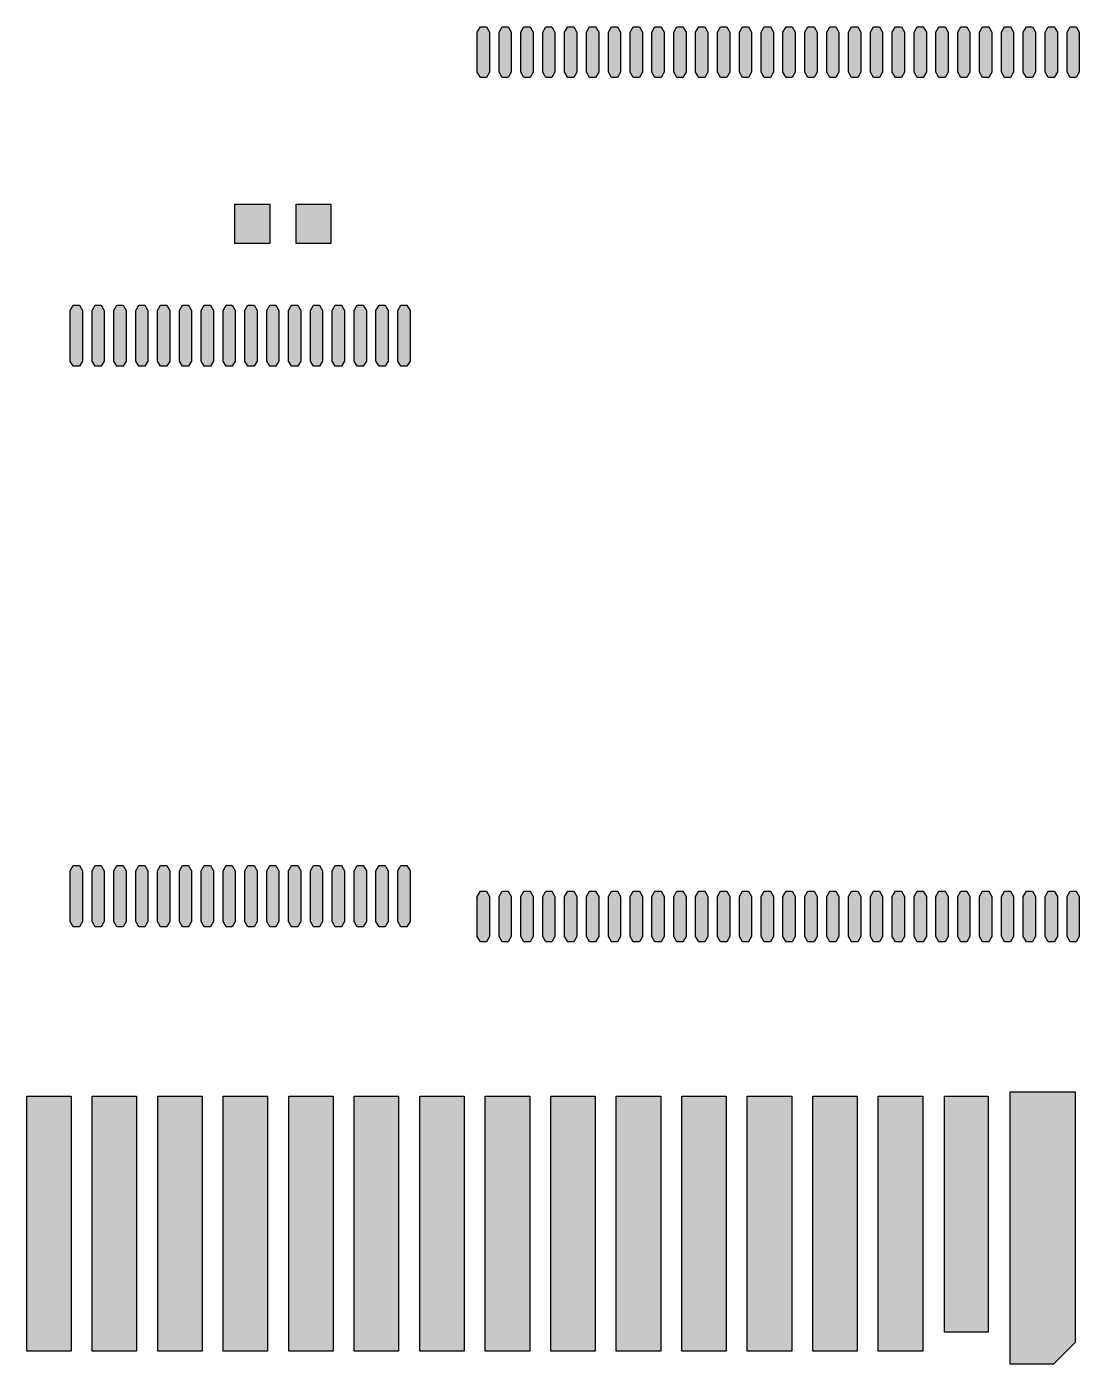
# Model space of a CAD drawing. Header units: millimetres. Extents: x -24.2 to 24.4, y 0.3 to 31.
# Drawn here: x 0.32 to 24.41, y 0.33 to 30.97 of the extents above; entities that cross this region are included whole.
import ezdxf

# ---------------------------------------------------------------- set-up
doc = ezdxf.new("R2010")
doc.units = ezdxf.units.MM
doc.header["$MEASUREMENT"] = 0
doc.layers.add('Top-Layer', color=7, linetype='Continuous', true_color=0xff0000)

msp = doc.modelspace()

# ---------------------------------------------------------------- hatches: boundary and pattern name
at = {"layer": 'Top-Layer'}
for points in [[(10.63, 30.849), (10.7, 30.97), (10.84, 30.97), (10.91, 30.849), (10.91, 29.93), (10.84, 29.809), (10.7, 29.809), (10.63, 29.93)], [(11.128, 30.849), (11.198, 30.97), (11.338, 30.97), (11.407, 30.849), (11.407, 29.93), (11.338, 29.809), (11.198, 29.809), (11.128, 29.93)], [(11.628, 30.849), (11.698, 30.97), (11.838, 30.97), (11.908, 30.849), (11.908, 29.93), (11.838, 29.809), (11.698, 29.809), (11.628, 29.93)], [(12.129, 30.849), (12.199, 30.97), (12.338, 30.97), (12.408, 30.849), (12.408, 29.93), (12.338, 29.809), (12.199, 29.809), (12.129, 29.93)], [(12.629, 30.849), (12.699, 30.97), (12.839, 30.97), (12.908, 30.849), (12.908, 29.93), (12.839, 29.809), (12.699, 29.809), (12.629, 29.93)], [(13.129, 30.849), (13.199, 30.97), (13.339, 30.97), (13.409, 30.849), (13.409, 29.93), (13.339, 29.809), (13.199, 29.809), (13.129, 29.93)], [(13.63, 30.849), (13.7, 30.97), (13.839, 30.97), (13.909, 30.849), (13.909, 29.93), (13.839, 29.809), (13.7, 29.809), (13.63, 29.93)], [(14.13, 30.849), (14.2, 30.97), (14.34, 30.97), (14.41, 30.849), (14.41, 29.93), (14.34, 29.809), (14.2, 29.809), (14.13, 29.93)], [(14.628, 30.849), (14.698, 30.97), (14.838, 30.97), (14.907, 30.849), (14.907, 29.93), (14.838, 29.809), (14.698, 29.809), (14.628, 29.93)], [(15.128, 30.849), (15.198, 30.97), (15.338, 30.97), (15.408, 30.849), (15.408, 29.93), (15.338, 29.809), (15.198, 29.809), (15.128, 29.93)], [(15.629, 30.849), (15.699, 30.97), (15.838, 30.97), (15.908, 30.849), (15.908, 29.93), (15.838, 29.809), (15.699, 29.809), (15.629, 29.93)], [(16.129, 30.849), (16.199, 30.97), (16.339, 30.97), (16.409, 30.849), (16.409, 29.93), (16.339, 29.809), (16.199, 29.809), (16.129, 29.93)], [(16.63, 30.849), (16.699, 30.97), (16.839, 30.97), (16.909, 30.849), (16.909, 29.93), (16.839, 29.809), (16.699, 29.809), (16.63, 29.93)], [(17.13, 30.849), (17.2, 30.97), (17.34, 30.97), (17.409, 30.849), (17.409, 29.93), (17.34, 29.809), (17.2, 29.809), (17.13, 29.93)], [(17.628, 30.849), (17.698, 30.97), (17.837, 30.97), (17.907, 30.849), (17.907, 29.93), (17.837, 29.809), (17.698, 29.809), (17.628, 29.93)], [(18.128, 30.849), (18.198, 30.97), (18.338, 30.97), (18.408, 30.849), (18.408, 29.93), (18.338, 29.809), (18.198, 29.809), (18.128, 29.93)], [(18.629, 30.849), (18.698, 30.97), (18.838, 30.97), (18.908, 30.849), (18.908, 29.93), (18.838, 29.809), (18.698, 29.809), (18.629, 29.93)], [(19.129, 30.849), (19.199, 30.97), (19.339, 30.97), (19.408, 30.849), (19.408, 29.93), (19.339, 29.809), (19.199, 29.809), (19.129, 29.93)], [(19.629, 30.849), (19.699, 30.97), (19.839, 30.97), (19.909, 30.849), (19.909, 29.93), (19.839, 29.809), (19.699, 29.809), (19.629, 29.93)], [(20.13, 30.849), (20.2, 30.97), (20.339, 30.97), (20.409, 30.849), (20.409, 29.93), (20.339, 29.809), (20.2, 29.809), (20.13, 29.93)], [(20.63, 30.849), (20.7, 30.97), (20.84, 30.97), (20.91, 30.849), (20.91, 29.93), (20.84, 29.809), (20.7, 29.809), (20.63, 29.93)], [(21.128, 30.849), (21.198, 30.97), (21.338, 30.97), (21.407, 30.849), (21.407, 29.93), (21.338, 29.809), (21.198, 29.809), (21.128, 29.93)], [(21.628, 30.849), (21.698, 30.97), (21.838, 30.97), (21.908, 30.849), (21.908, 29.93), (21.838, 29.809), (21.698, 29.809), (21.628, 29.93)], [(22.129, 30.849), (22.199, 30.97), (22.338, 30.97), (22.408, 30.849), (22.408, 29.93), (22.338, 29.809), (22.199, 29.809), (22.129, 29.93)], [(22.629, 30.849), (22.699, 30.97), (22.839, 30.97), (22.908, 30.849), (22.908, 29.93), (22.839, 29.809), (22.699, 29.809), (22.629, 29.93)], [(23.129, 30.849), (23.199, 30.97), (23.339, 30.97), (23.409, 30.849), (23.409, 29.93), (23.339, 29.809), (23.199, 29.809), (23.129, 29.93)], [(23.63, 30.849), (23.7, 30.97), (23.839, 30.97), (23.909, 30.849), (23.909, 29.93), (23.839, 29.809), (23.7, 29.809), (23.63, 29.93)], [(24.13, 30.849), (24.2, 30.97), (24.34, 30.97), (24.41, 30.849), (24.41, 29.93), (24.34, 29.809), (24.2, 29.809), (24.13, 29.93)], [(5.88, 26.903), (5.88, 26.003), (5.08, 26.003), (5.08, 26.903)], [(7.28, 26.903), (7.28, 26.003), (6.48, 26.003), (6.48, 26.903)], [(1.31, 24.472), (1.38, 24.593), (1.52, 24.593), (1.59, 24.472), (1.59, 23.312), (1.52, 23.191), (1.38, 23.191), (1.31, 23.312)], [(1.81, 24.472), (1.88, 24.593), (2.02, 24.593), (2.09, 24.472), (2.09, 23.312), (2.02, 23.191), (1.88, 23.191), (1.81, 23.312)], [(2.31, 24.472), (2.38, 24.593), (2.52, 24.593), (2.59, 24.472), (2.59, 23.312), (2.52, 23.191), (2.38, 23.191), (2.31, 23.312)], [(2.81, 24.472), (2.88, 24.593), (3.02, 24.593), (3.09, 24.472), (3.09, 23.312), (3.02, 23.191), (2.88, 23.191), (2.81, 23.312)], [(3.31, 24.472), (3.38, 24.593), (3.52, 24.593), (3.59, 24.472), (3.59, 23.312), (3.52, 23.191), (3.38, 23.191), (3.31, 23.312)], [(3.81, 24.472), (3.88, 24.593), (4.02, 24.593), (4.09, 24.472), (4.09, 23.312), (4.02, 23.191), (3.88, 23.191), (3.81, 23.312)], [(4.31, 24.472), (4.38, 24.593), (4.52, 24.593), (4.59, 24.472), (4.59, 23.312), (4.52, 23.191), (4.38, 23.191), (4.31, 23.312)], [(4.81, 24.472), (4.88, 24.593), (5.02, 24.593), (5.09, 24.472), (5.09, 23.312), (5.02, 23.191), (4.88, 23.191), (4.81, 23.312)], [(5.31, 24.472), (5.38, 24.593), (5.52, 24.593), (5.59, 24.472), (5.59, 23.312), (5.52, 23.191), (5.38, 23.191), (5.31, 23.312)], [(5.81, 24.472), (5.88, 24.593), (6.02, 24.593), (6.09, 24.472), (6.09, 23.312), (6.02, 23.191), (5.88, 23.191), (5.81, 23.312)], [(6.31, 24.472), (6.38, 24.593), (6.52, 24.593), (6.59, 24.472), (6.59, 23.312), (6.52, 23.191), (6.38, 23.191), (6.31, 23.312)], [(6.81, 24.472), (6.88, 24.593), (7.02, 24.593), (7.09, 24.472), (7.09, 23.312), (7.02, 23.191), (6.88, 23.191), (6.81, 23.312)], [(7.31, 24.472), (7.38, 24.593), (7.52, 24.593), (7.59, 24.472), (7.59, 23.312), (7.52, 23.191), (7.38, 23.191), (7.31, 23.312)], [(7.81, 24.472), (7.88, 24.593), (8.02, 24.593), (8.09, 24.472), (8.09, 23.312), (8.02, 23.191), (7.88, 23.191), (7.81, 23.312)], [(8.31, 24.472), (8.38, 24.593), (8.52, 24.593), (8.59, 24.472), (8.59, 23.312), (8.52, 23.191), (8.38, 23.191), (8.31, 23.312)], [(8.81, 24.472), (8.88, 24.593), (9.02, 24.593), (9.09, 24.472), (9.09, 23.312), (9.02, 23.191), (8.88, 23.191), (8.81, 23.312)], [(1.31, 11.632), (1.38, 11.753), (1.52, 11.753), (1.59, 11.632), (1.59, 10.472), (1.52, 10.351), (1.38, 10.351), (1.31, 10.472)], [(1.81, 11.632), (1.88, 11.753), (2.02, 11.753), (2.09, 11.632), (2.09, 10.472), (2.02, 10.351), (1.88, 10.351), (1.81, 10.472)], [(2.31, 11.632), (2.38, 11.753), (2.52, 11.753), (2.59, 11.632), (2.59, 10.472), (2.52, 10.351), (2.38, 10.351), (2.31, 10.472)], [(2.81, 11.632), (2.88, 11.753), (3.02, 11.753), (3.09, 11.632), (3.09, 10.472), (3.02, 10.351), (2.88, 10.351), (2.81, 10.472)], [(3.31, 11.632), (3.38, 11.753), (3.52, 11.753), (3.59, 11.632), (3.59, 10.472), (3.52, 10.351), (3.38, 10.351), (3.31, 10.472)], [(3.81, 11.632), (3.88, 11.753), (4.02, 11.753), (4.09, 11.632), (4.09, 10.472), (4.02, 10.351), (3.88, 10.351), (3.81, 10.472)], [(4.31, 11.632), (4.38, 11.753), (4.52, 11.753), (4.59, 11.632), (4.59, 10.472), (4.52, 10.351), (4.38, 10.351), (4.31, 10.472)], [(4.81, 11.632), (4.88, 11.753), (5.02, 11.753), (5.09, 11.632), (5.09, 10.472), (5.02, 10.351), (4.88, 10.351), (4.81, 10.472)], [(5.31, 11.632), (5.38, 11.753), (5.52, 11.753), (5.59, 11.632), (5.59, 10.472), (5.52, 10.351), (5.38, 10.351), (5.31, 10.472)], [(5.81, 11.632), (5.88, 11.753), (6.02, 11.753), (6.09, 11.632), (6.09, 10.472), (6.02, 10.351), (5.88, 10.351), (5.81, 10.472)], [(6.31, 11.632), (6.38, 11.753), (6.52, 11.753), (6.59, 11.632), (6.59, 10.472), (6.52, 10.351), (6.38, 10.351), (6.31, 10.472)], [(6.81, 11.632), (6.88, 11.753), (7.02, 11.753), (7.09, 11.632), (7.09, 10.472), (7.02, 10.351), (6.88, 10.351), (6.81, 10.472)], [(7.31, 11.632), (7.38, 11.753), (7.52, 11.753), (7.59, 11.632), (7.59, 10.472), (7.52, 10.351), (7.38, 10.351), (7.31, 10.472)], [(7.81, 11.632), (7.88, 11.753), (8.02, 11.753), (8.09, 11.632), (8.09, 10.472), (8.02, 10.351), (7.88, 10.351), (7.81, 10.472)], [(8.31, 11.632), (8.38, 11.753), (8.52, 11.753), (8.59, 11.632), (8.59, 10.472), (8.52, 10.351), (8.38, 10.351), (8.31, 10.472)], [(8.81, 11.632), (8.88, 11.753), (9.02, 11.753), (9.09, 11.632), (9.09, 10.472), (9.02, 10.351), (8.88, 10.351), (8.81, 10.472)], [(10.63, 11.047), (10.7, 11.168), (10.84, 11.168), (10.91, 11.047), (10.91, 10.128), (10.84, 10.007), (10.7, 10.007), (10.63, 10.128)], [(11.128, 11.047), (11.198, 11.168), (11.338, 11.168), (11.407, 11.047), (11.407, 10.128), (11.338, 10.007), (11.198, 10.007), (11.128, 10.128)], [(11.628, 11.047), (11.698, 11.168), (11.838, 11.168), (11.908, 11.047), (11.908, 10.128), (11.838, 10.007), (11.698, 10.007), (11.628, 10.128)], [(12.129, 11.047), (12.199, 11.168), (12.338, 11.168), (12.408, 11.047), (12.408, 10.128), (12.338, 10.007), (12.199, 10.007), (12.129, 10.128)], [(12.629, 11.047), (12.699, 11.168), (12.839, 11.168), (12.908, 11.047), (12.908, 10.128), (12.839, 10.007), (12.699, 10.007), (12.629, 10.128)], [(13.129, 11.047), (13.199, 11.168), (13.339, 11.168), (13.409, 11.047), (13.409, 10.128), (13.339, 10.007), (13.199, 10.007), (13.129, 10.128)], [(13.63, 11.047), (13.7, 11.168), (13.839, 11.168), (13.909, 11.047), (13.909, 10.128), (13.839, 10.007), (13.7, 10.007), (13.63, 10.128)], [(14.13, 11.047), (14.2, 11.168), (14.34, 11.168), (14.41, 11.047), (14.41, 10.128), (14.34, 10.007), (14.2, 10.007), (14.13, 10.128)], [(14.628, 11.047), (14.698, 11.168), (14.838, 11.168), (14.907, 11.047), (14.907, 10.128), (14.838, 10.007), (14.698, 10.007), (14.628, 10.128)], [(15.128, 11.047), (15.198, 11.168), (15.338, 11.168), (15.408, 11.047), (15.408, 10.128), (15.338, 10.007), (15.198, 10.007), (15.128, 10.128)], [(15.629, 11.047), (15.699, 11.168), (15.838, 11.168), (15.908, 11.047), (15.908, 10.128), (15.838, 10.007), (15.699, 10.007), (15.629, 10.128)], [(16.129, 11.047), (16.199, 11.168), (16.339, 11.168), (16.409, 11.047), (16.409, 10.128), (16.339, 10.007), (16.199, 10.007), (16.129, 10.128)], [(16.63, 11.047), (16.699, 11.168), (16.839, 11.168), (16.909, 11.047), (16.909, 10.128), (16.839, 10.007), (16.699, 10.007), (16.63, 10.128)], [(17.13, 11.047), (17.2, 11.168), (17.34, 11.168), (17.409, 11.047), (17.409, 10.128), (17.34, 10.007), (17.2, 10.007), (17.13, 10.128)], [(17.628, 11.047), (17.698, 11.168), (17.837, 11.168), (17.907, 11.047), (17.907, 10.128), (17.837, 10.007), (17.698, 10.007), (17.628, 10.128)], [(18.128, 11.047), (18.198, 11.168), (18.338, 11.168), (18.408, 11.047), (18.408, 10.128), (18.338, 10.007), (18.198, 10.007), (18.128, 10.128)], [(18.629, 11.047), (18.698, 11.168), (18.838, 11.168), (18.908, 11.047), (18.908, 10.128), (18.838, 10.007), (18.698, 10.007), (18.629, 10.128)], [(19.129, 11.047), (19.199, 11.168), (19.339, 11.168), (19.408, 11.047), (19.408, 10.128), (19.339, 10.007), (19.199, 10.007), (19.129, 10.128)], [(19.629, 11.047), (19.699, 11.168), (19.839, 11.168), (19.909, 11.047), (19.909, 10.128), (19.839, 10.007), (19.699, 10.007), (19.629, 10.128)], [(20.13, 11.047), (20.2, 11.168), (20.339, 11.168), (20.409, 11.047), (20.409, 10.128), (20.339, 10.007), (20.2, 10.007), (20.13, 10.128)], [(20.63, 11.047), (20.7, 11.168), (20.84, 11.168), (20.91, 11.047), (20.91, 10.128), (20.84, 10.007), (20.7, 10.007), (20.63, 10.128)], [(21.128, 11.047), (21.198, 11.168), (21.338, 11.168), (21.407, 11.047), (21.407, 10.128), (21.338, 10.007), (21.198, 10.007), (21.128, 10.128)], [(21.628, 11.047), (21.698, 11.168), (21.838, 11.168), (21.908, 11.047), (21.908, 10.128), (21.838, 10.007), (21.698, 10.007), (21.628, 10.128)], [(22.129, 11.047), (22.199, 11.168), (22.338, 11.168), (22.408, 11.047), (22.408, 10.128), (22.338, 10.007), (22.199, 10.007), (22.129, 10.128)], [(22.629, 11.047), (22.699, 11.168), (22.839, 11.168), (22.908, 11.047), (22.908, 10.128), (22.839, 10.007), (22.699, 10.007), (22.629, 10.128)], [(23.129, 11.047), (23.199, 11.168), (23.339, 11.168), (23.409, 11.047), (23.409, 10.128), (23.339, 10.007), (23.199, 10.007), (23.129, 10.128)], [(23.63, 11.047), (23.7, 11.168), (23.839, 11.168), (23.909, 11.047), (23.909, 10.128), (23.839, 10.007), (23.7, 10.007), (23.63, 10.128)], [(24.13, 11.047), (24.2, 11.168), (24.34, 11.168), (24.41, 11.047), (24.41, 10.128), (24.34, 10.007), (24.2, 10.007), (24.13, 10.128)], [(0.317, 0.634), (0.317, 6.476), (1.333, 6.476), (1.333, 0.634)], [(1.816, 0.634), (1.816, 6.476), (2.832, 6.476), (2.832, 0.634)], [(3.316, 0.634), (3.316, 6.476), (4.332, 6.476), (4.332, 0.634)], [(4.815, 0.634), (4.815, 6.476), (5.831, 6.476), (5.831, 0.634)], [(6.315, 0.634), (6.315, 6.476), (7.331, 6.476), (7.331, 0.634)], [(7.814, 0.634), (7.814, 6.476), (8.83, 6.476), (8.83, 0.634)], [(9.314, 0.634), (9.314, 6.476), (10.33, 6.476), (10.33, 0.634)], [(10.813, 0.634), (10.813, 6.476), (11.829, 6.476), (11.829, 0.634)], [(12.313, 0.634), (12.313, 6.476), (13.329, 6.476), (13.329, 0.634)], [(13.812, 0.634), (13.812, 6.476), (14.828, 6.476), (14.828, 0.634)], [(15.312, 0.634), (15.312, 6.476), (16.328, 6.476), (16.328, 0.634)], [(16.811, 0.634), (16.811, 6.476), (17.827, 6.476), (17.827, 0.634)], [(18.311, 0.634), (18.311, 6.476), (19.327, 6.476), (19.327, 0.634)], [(19.81, 0.634), (19.81, 6.476), (20.826, 6.476), (20.826, 0.634)], [(21.325, 1.069), (21.325, 6.476), (22.326, 6.476), (22.326, 1.069)], [(24.317, 0.831), (23.817, 0.331), (22.826, 0.331), (22.826, 6.57), (24.317, 6.57)]]:
    msp.add_hatch(color=256, dxfattribs=at).paths.add_polyline_path(points)

# ---------------------------------------------------------------- linework, layer by layer
for points in [[(10.63, 30.849), (10.7, 30.97), (10.84, 30.97), (10.91, 30.849), (10.91, 29.93), (10.84, 29.809), (10.7, 29.809), (10.63, 29.93)], [(11.128, 30.849), (11.198, 30.97), (11.338, 30.97), (11.407, 30.849), (11.407, 29.93), (11.338, 29.809), (11.198, 29.809), (11.128, 29.93)], [(11.628, 30.849), (11.698, 30.97), (11.838, 30.97), (11.908, 30.849), (11.908, 29.93), (11.838, 29.809), (11.698, 29.809), (11.628, 29.93)], [(12.129, 30.849), (12.199, 30.97), (12.338, 30.97), (12.408, 30.849), (12.408, 29.93), (12.338, 29.809), (12.199, 29.809), (12.129, 29.93)], [(12.629, 30.849), (12.699, 30.97), (12.839, 30.97), (12.908, 30.849), (12.908, 29.93), (12.839, 29.809), (12.699, 29.809), (12.629, 29.93)], [(13.129, 30.849), (13.199, 30.97), (13.339, 30.97), (13.409, 30.849), (13.409, 29.93), (13.339, 29.809), (13.199, 29.809), (13.129, 29.93)], [(13.63, 30.849), (13.7, 30.97), (13.839, 30.97), (13.909, 30.849), (13.909, 29.93), (13.839, 29.809), (13.7, 29.809), (13.63, 29.93)], [(14.13, 30.849), (14.2, 30.97), (14.34, 30.97), (14.41, 30.849), (14.41, 29.93), (14.34, 29.809), (14.2, 29.809), (14.13, 29.93)], [(14.628, 30.849), (14.698, 30.97), (14.838, 30.97), (14.907, 30.849), (14.907, 29.93), (14.838, 29.809), (14.698, 29.809), (14.628, 29.93)], [(15.128, 30.849), (15.198, 30.97), (15.338, 30.97), (15.408, 30.849), (15.408, 29.93), (15.338, 29.809), (15.198, 29.809), (15.128, 29.93)], [(15.629, 30.849), (15.699, 30.97), (15.838, 30.97), (15.908, 30.849), (15.908, 29.93), (15.838, 29.809), (15.699, 29.809), (15.629, 29.93)], [(16.129, 30.849), (16.199, 30.97), (16.339, 30.97), (16.409, 30.849), (16.409, 29.93), (16.339, 29.809), (16.199, 29.809), (16.129, 29.93)], [(16.63, 30.849), (16.699, 30.97), (16.839, 30.97), (16.909, 30.849), (16.909, 29.93), (16.839, 29.809), (16.699, 29.809), (16.63, 29.93)], [(17.13, 30.849), (17.2, 30.97), (17.34, 30.97), (17.409, 30.849), (17.409, 29.93), (17.34, 29.809), (17.2, 29.809), (17.13, 29.93)], [(17.628, 30.849), (17.698, 30.97), (17.837, 30.97), (17.907, 30.849), (17.907, 29.93), (17.837, 29.809), (17.698, 29.809), (17.628, 29.93)], [(18.128, 30.849), (18.198, 30.97), (18.338, 30.97), (18.408, 30.849), (18.408, 29.93), (18.338, 29.809), (18.198, 29.809), (18.128, 29.93)], [(18.629, 30.849), (18.698, 30.97), (18.838, 30.97), (18.908, 30.849), (18.908, 29.93), (18.838, 29.809), (18.698, 29.809), (18.629, 29.93)], [(19.129, 30.849), (19.199, 30.97), (19.339, 30.97), (19.408, 30.849), (19.408, 29.93), (19.339, 29.809), (19.199, 29.809), (19.129, 29.93)], [(19.629, 30.849), (19.699, 30.97), (19.839, 30.97), (19.909, 30.849), (19.909, 29.93), (19.839, 29.809), (19.699, 29.809), (19.629, 29.93)], [(20.13, 30.849), (20.2, 30.97), (20.339, 30.97), (20.409, 30.849), (20.409, 29.93), (20.339, 29.809), (20.2, 29.809), (20.13, 29.93)], [(20.63, 30.849), (20.7, 30.97), (20.84, 30.97), (20.91, 30.849), (20.91, 29.93), (20.84, 29.809), (20.7, 29.809), (20.63, 29.93)], [(21.128, 30.849), (21.198, 30.97), (21.338, 30.97), (21.407, 30.849), (21.407, 29.93), (21.338, 29.809), (21.198, 29.809), (21.128, 29.93)], [(21.628, 30.849), (21.698, 30.97), (21.838, 30.97), (21.908, 30.849), (21.908, 29.93), (21.838, 29.809), (21.698, 29.809), (21.628, 29.93)], [(22.129, 30.849), (22.199, 30.97), (22.338, 30.97), (22.408, 30.849), (22.408, 29.93), (22.338, 29.809), (22.199, 29.809), (22.129, 29.93)], [(22.629, 30.849), (22.699, 30.97), (22.839, 30.97), (22.908, 30.849), (22.908, 29.93), (22.839, 29.809), (22.699, 29.809), (22.629, 29.93)], [(23.129, 30.849), (23.199, 30.97), (23.339, 30.97), (23.409, 30.849), (23.409, 29.93), (23.339, 29.809), (23.199, 29.809), (23.129, 29.93)], [(23.63, 30.849), (23.7, 30.97), (23.839, 30.97), (23.909, 30.849), (23.909, 29.93), (23.839, 29.809), (23.7, 29.809), (23.63, 29.93)], [(24.13, 30.849), (24.2, 30.97), (24.34, 30.97), (24.41, 30.849), (24.41, 29.93), (24.34, 29.809), (24.2, 29.809), (24.13, 29.93)], [(5.88, 26.903), (5.88, 26.003), (5.08, 26.003), (5.08, 26.903)], [(7.28, 26.903), (7.28, 26.003), (6.48, 26.003), (6.48, 26.903)], [(1.31, 24.472), (1.38, 24.593), (1.52, 24.593), (1.59, 24.472), (1.59, 23.312), (1.52, 23.191), (1.38, 23.191), (1.31, 23.312)], [(1.81, 24.472), (1.88, 24.593), (2.02, 24.593), (2.09, 24.472), (2.09, 23.312), (2.02, 23.191), (1.88, 23.191), (1.81, 23.312)], [(2.31, 24.472), (2.38, 24.593), (2.52, 24.593), (2.59, 24.472), (2.59, 23.312), (2.52, 23.191), (2.38, 23.191), (2.31, 23.312)], [(2.81, 24.472), (2.88, 24.593), (3.02, 24.593), (3.09, 24.472), (3.09, 23.312), (3.02, 23.191), (2.88, 23.191), (2.81, 23.312)], [(3.31, 24.472), (3.38, 24.593), (3.52, 24.593), (3.59, 24.472), (3.59, 23.312), (3.52, 23.191), (3.38, 23.191), (3.31, 23.312)], [(3.81, 24.472), (3.88, 24.593), (4.02, 24.593), (4.09, 24.472), (4.09, 23.312), (4.02, 23.191), (3.88, 23.191), (3.81, 23.312)], [(4.31, 24.472), (4.38, 24.593), (4.52, 24.593), (4.59, 24.472), (4.59, 23.312), (4.52, 23.191), (4.38, 23.191), (4.31, 23.312)], [(4.81, 24.472), (4.88, 24.593), (5.02, 24.593), (5.09, 24.472), (5.09, 23.312), (5.02, 23.191), (4.88, 23.191), (4.81, 23.312)], [(5.31, 24.472), (5.38, 24.593), (5.52, 24.593), (5.59, 24.472), (5.59, 23.312), (5.52, 23.191), (5.38, 23.191), (5.31, 23.312)], [(5.81, 24.472), (5.88, 24.593), (6.02, 24.593), (6.09, 24.472), (6.09, 23.312), (6.02, 23.191), (5.88, 23.191), (5.81, 23.312)], [(6.31, 24.472), (6.38, 24.593), (6.52, 24.593), (6.59, 24.472), (6.59, 23.312), (6.52, 23.191), (6.38, 23.191), (6.31, 23.312)], [(6.81, 24.472), (6.88, 24.593), (7.02, 24.593), (7.09, 24.472), (7.09, 23.312), (7.02, 23.191), (6.88, 23.191), (6.81, 23.312)], [(7.31, 24.472), (7.38, 24.593), (7.52, 24.593), (7.59, 24.472), (7.59, 23.312), (7.52, 23.191), (7.38, 23.191), (7.31, 23.312)], [(7.81, 24.472), (7.88, 24.593), (8.02, 24.593), (8.09, 24.472), (8.09, 23.312), (8.02, 23.191), (7.88, 23.191), (7.81, 23.312)], [(8.31, 24.472), (8.38, 24.593), (8.52, 24.593), (8.59, 24.472), (8.59, 23.312), (8.52, 23.191), (8.38, 23.191), (8.31, 23.312)], [(8.81, 24.472), (8.88, 24.593), (9.02, 24.593), (9.09, 24.472), (9.09, 23.312), (9.02, 23.191), (8.88, 23.191), (8.81, 23.312)], [(1.31, 11.632), (1.38, 11.753), (1.52, 11.753), (1.59, 11.632), (1.59, 10.472), (1.52, 10.351), (1.38, 10.351), (1.31, 10.472)], [(1.81, 11.632), (1.88, 11.753), (2.02, 11.753), (2.09, 11.632), (2.09, 10.472), (2.02, 10.351), (1.88, 10.351), (1.81, 10.472)], [(2.31, 11.632), (2.38, 11.753), (2.52, 11.753), (2.59, 11.632), (2.59, 10.472), (2.52, 10.351), (2.38, 10.351), (2.31, 10.472)], [(2.81, 11.632), (2.88, 11.753), (3.02, 11.753), (3.09, 11.632), (3.09, 10.472), (3.02, 10.351), (2.88, 10.351), (2.81, 10.472)], [(3.31, 11.632), (3.38, 11.753), (3.52, 11.753), (3.59, 11.632), (3.59, 10.472), (3.52, 10.351), (3.38, 10.351), (3.31, 10.472)], [(3.81, 11.632), (3.88, 11.753), (4.02, 11.753), (4.09, 11.632), (4.09, 10.472), (4.02, 10.351), (3.88, 10.351), (3.81, 10.472)], [(4.31, 11.632), (4.38, 11.753), (4.52, 11.753), (4.59, 11.632), (4.59, 10.472), (4.52, 10.351), (4.38, 10.351), (4.31, 10.472)], [(4.81, 11.632), (4.88, 11.753), (5.02, 11.753), (5.09, 11.632), (5.09, 10.472), (5.02, 10.351), (4.88, 10.351), (4.81, 10.472)], [(5.31, 11.632), (5.38, 11.753), (5.52, 11.753), (5.59, 11.632), (5.59, 10.472), (5.52, 10.351), (5.38, 10.351), (5.31, 10.472)], [(5.81, 11.632), (5.88, 11.753), (6.02, 11.753), (6.09, 11.632), (6.09, 10.472), (6.02, 10.351), (5.88, 10.351), (5.81, 10.472)], [(6.31, 11.632), (6.38, 11.753), (6.52, 11.753), (6.59, 11.632), (6.59, 10.472), (6.52, 10.351), (6.38, 10.351), (6.31, 10.472)], [(6.81, 11.632), (6.88, 11.753), (7.02, 11.753), (7.09, 11.632), (7.09, 10.472), (7.02, 10.351), (6.88, 10.351), (6.81, 10.472)], [(7.31, 11.632), (7.38, 11.753), (7.52, 11.753), (7.59, 11.632), (7.59, 10.472), (7.52, 10.351), (7.38, 10.351), (7.31, 10.472)], [(7.81, 11.632), (7.88, 11.753), (8.02, 11.753), (8.09, 11.632), (8.09, 10.472), (8.02, 10.351), (7.88, 10.351), (7.81, 10.472)], [(8.31, 11.632), (8.38, 11.753), (8.52, 11.753), (8.59, 11.632), (8.59, 10.472), (8.52, 10.351), (8.38, 10.351), (8.31, 10.472)], [(8.81, 11.632), (8.88, 11.753), (9.02, 11.753), (9.09, 11.632), (9.09, 10.472), (9.02, 10.351), (8.88, 10.351), (8.81, 10.472)], [(10.63, 11.047), (10.7, 11.168), (10.84, 11.168), (10.91, 11.047), (10.91, 10.128), (10.84, 10.007), (10.7, 10.007), (10.63, 10.128)], [(11.128, 11.047), (11.198, 11.168), (11.338, 11.168), (11.407, 11.047), (11.407, 10.128), (11.338, 10.007), (11.198, 10.007), (11.128, 10.128)], [(11.628, 11.047), (11.698, 11.168), (11.838, 11.168), (11.908, 11.047), (11.908, 10.128), (11.838, 10.007), (11.698, 10.007), (11.628, 10.128)], [(12.129, 11.047), (12.199, 11.168), (12.338, 11.168), (12.408, 11.047), (12.408, 10.128), (12.338, 10.007), (12.199, 10.007), (12.129, 10.128)], [(12.629, 11.047), (12.699, 11.168), (12.839, 11.168), (12.908, 11.047), (12.908, 10.128), (12.839, 10.007), (12.699, 10.007), (12.629, 10.128)], [(13.129, 11.047), (13.199, 11.168), (13.339, 11.168), (13.409, 11.047), (13.409, 10.128), (13.339, 10.007), (13.199, 10.007), (13.129, 10.128)], [(13.63, 11.047), (13.7, 11.168), (13.839, 11.168), (13.909, 11.047), (13.909, 10.128), (13.839, 10.007), (13.7, 10.007), (13.63, 10.128)], [(14.13, 11.047), (14.2, 11.168), (14.34, 11.168), (14.41, 11.047), (14.41, 10.128), (14.34, 10.007), (14.2, 10.007), (14.13, 10.128)], [(14.628, 11.047), (14.698, 11.168), (14.838, 11.168), (14.907, 11.047), (14.907, 10.128), (14.838, 10.007), (14.698, 10.007), (14.628, 10.128)], [(15.128, 11.047), (15.198, 11.168), (15.338, 11.168), (15.408, 11.047), (15.408, 10.128), (15.338, 10.007), (15.198, 10.007), (15.128, 10.128)], [(15.629, 11.047), (15.699, 11.168), (15.838, 11.168), (15.908, 11.047), (15.908, 10.128), (15.838, 10.007), (15.699, 10.007), (15.629, 10.128)], [(16.129, 11.047), (16.199, 11.168), (16.339, 11.168), (16.409, 11.047), (16.409, 10.128), (16.339, 10.007), (16.199, 10.007), (16.129, 10.128)], [(16.63, 11.047), (16.699, 11.168), (16.839, 11.168), (16.909, 11.047), (16.909, 10.128), (16.839, 10.007), (16.699, 10.007), (16.63, 10.128)], [(17.13, 11.047), (17.2, 11.168), (17.34, 11.168), (17.409, 11.047), (17.409, 10.128), (17.34, 10.007), (17.2, 10.007), (17.13, 10.128)], [(17.628, 11.047), (17.698, 11.168), (17.837, 11.168), (17.907, 11.047), (17.907, 10.128), (17.837, 10.007), (17.698, 10.007), (17.628, 10.128)], [(18.128, 11.047), (18.198, 11.168), (18.338, 11.168), (18.408, 11.047), (18.408, 10.128), (18.338, 10.007), (18.198, 10.007), (18.128, 10.128)], [(18.629, 11.047), (18.698, 11.168), (18.838, 11.168), (18.908, 11.047), (18.908, 10.128), (18.838, 10.007), (18.698, 10.007), (18.629, 10.128)], [(19.129, 11.047), (19.199, 11.168), (19.339, 11.168), (19.408, 11.047), (19.408, 10.128), (19.339, 10.007), (19.199, 10.007), (19.129, 10.128)], [(19.629, 11.047), (19.699, 11.168), (19.839, 11.168), (19.909, 11.047), (19.909, 10.128), (19.839, 10.007), (19.699, 10.007), (19.629, 10.128)], [(20.13, 11.047), (20.2, 11.168), (20.339, 11.168), (20.409, 11.047), (20.409, 10.128), (20.339, 10.007), (20.2, 10.007), (20.13, 10.128)], [(20.63, 11.047), (20.7, 11.168), (20.84, 11.168), (20.91, 11.047), (20.91, 10.128), (20.84, 10.007), (20.7, 10.007), (20.63, 10.128)], [(21.128, 11.047), (21.198, 11.168), (21.338, 11.168), (21.407, 11.047), (21.407, 10.128), (21.338, 10.007), (21.198, 10.007), (21.128, 10.128)], [(21.628, 11.047), (21.698, 11.168), (21.838, 11.168), (21.908, 11.047), (21.908, 10.128), (21.838, 10.007), (21.698, 10.007), (21.628, 10.128)], [(22.129, 11.047), (22.199, 11.168), (22.338, 11.168), (22.408, 11.047), (22.408, 10.128), (22.338, 10.007), (22.199, 10.007), (22.129, 10.128)], [(22.629, 11.047), (22.699, 11.168), (22.839, 11.168), (22.908, 11.047), (22.908, 10.128), (22.839, 10.007), (22.699, 10.007), (22.629, 10.128)], [(23.129, 11.047), (23.199, 11.168), (23.339, 11.168), (23.409, 11.047), (23.409, 10.128), (23.339, 10.007), (23.199, 10.007), (23.129, 10.128)], [(23.63, 11.047), (23.7, 11.168), (23.839, 11.168), (23.909, 11.047), (23.909, 10.128), (23.839, 10.007), (23.7, 10.007), (23.63, 10.128)], [(24.13, 11.047), (24.2, 11.168), (24.34, 11.168), (24.41, 11.047), (24.41, 10.128), (24.34, 10.007), (24.2, 10.007), (24.13, 10.128)], [(0.317, 0.634), (0.317, 6.476), (1.333, 6.476), (1.333, 0.634)], [(1.816, 0.634), (1.816, 6.476), (2.832, 6.476), (2.832, 0.634)], [(3.316, 0.634), (3.316, 6.476), (4.332, 6.476), (4.332, 0.634)], [(4.815, 0.634), (4.815, 6.476), (5.831, 6.476), (5.831, 0.634)], [(6.315, 0.634), (6.315, 6.476), (7.331, 6.476), (7.331, 0.634)], [(7.814, 0.634), (7.814, 6.476), (8.83, 6.476), (8.83, 0.634)], [(9.314, 0.634), (9.314, 6.476), (10.33, 6.476), (10.33, 0.634)], [(10.813, 0.634), (10.813, 6.476), (11.829, 6.476), (11.829, 0.634)], [(12.313, 0.634), (12.313, 6.476), (13.329, 6.476), (13.329, 0.634)], [(13.812, 0.634), (13.812, 6.476), (14.828, 6.476), (14.828, 0.634)], [(15.312, 0.634), (15.312, 6.476), (16.328, 6.476), (16.328, 0.634)], [(16.811, 0.634), (16.811, 6.476), (17.827, 6.476), (17.827, 0.634)], [(18.311, 0.634), (18.311, 6.476), (19.327, 6.476), (19.327, 0.634)], [(19.81, 0.634), (19.81, 6.476), (20.826, 6.476), (20.826, 0.634)], [(21.325, 1.069), (21.325, 6.476), (22.326, 6.476), (22.326, 1.069)], [(24.317, 0.831), (23.817, 0.331), (22.826, 0.331), (22.826, 6.57), (24.317, 6.57)]]:
    msp.add_lwpolyline(points, close=True, dxfattribs=at)

doc.saveas('drawing.dxf')
